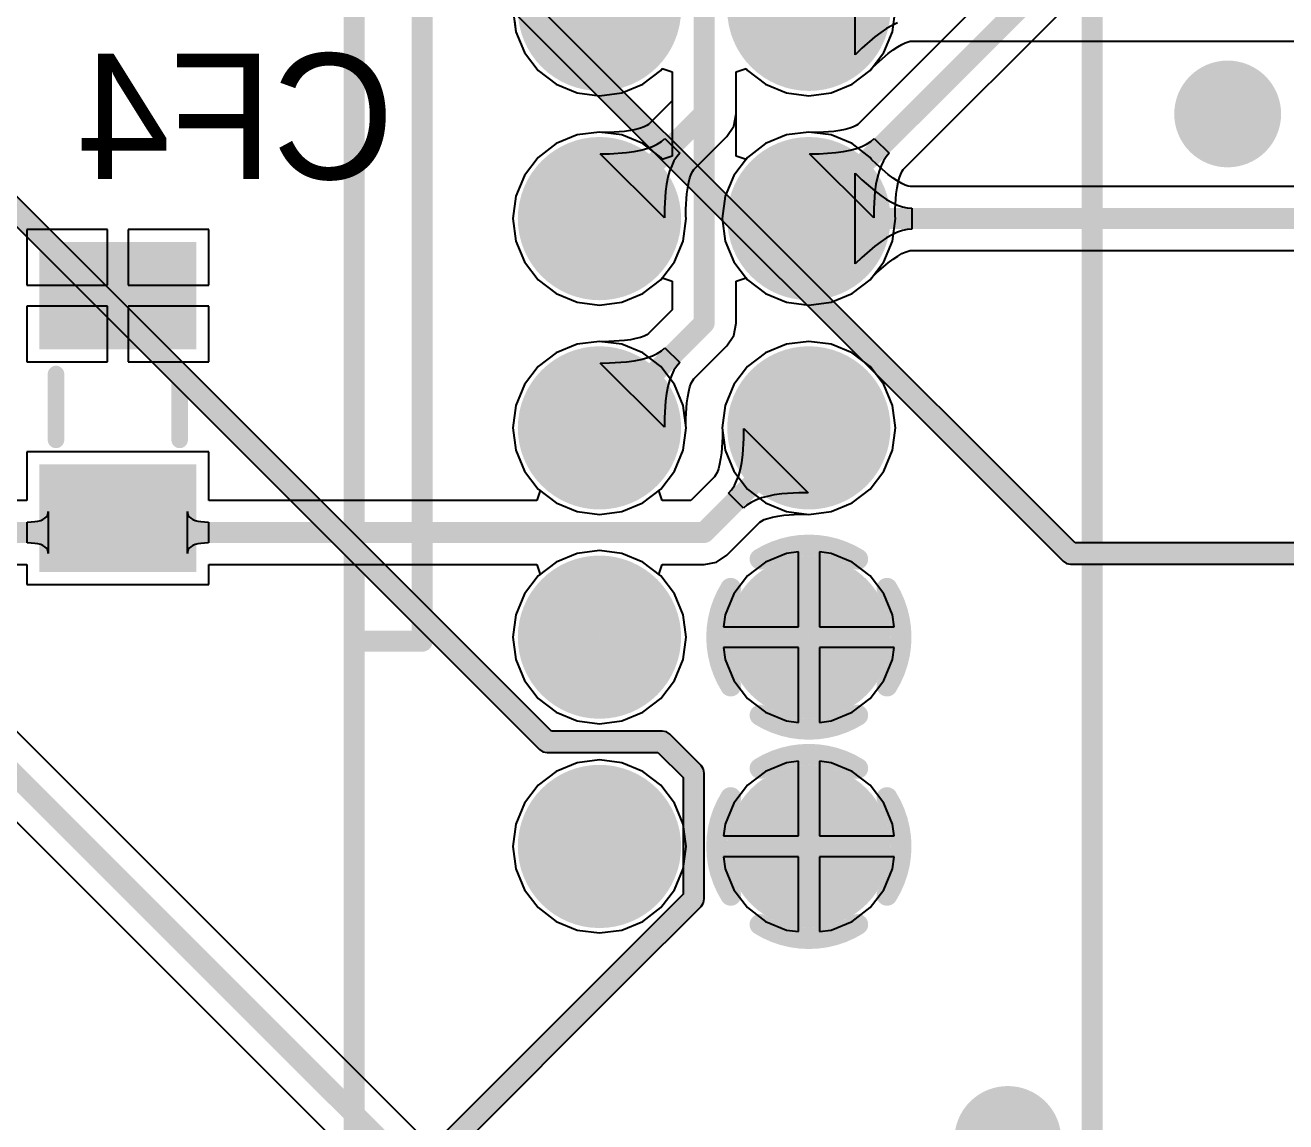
# Model space of a CAD drawing. Header units: millimetres. Extents: x 19 to 120, y 15 to 116.
# Drawn here: x 71.77 to 87.06, y 61.55 to 74.86 of the extents above; entities that cross this region are included whole.
import ezdxf

# ---------------------------------------------------------------- set-up
doc = ezdxf.new("R2010")
doc.units = ezdxf.units.MM
for name, color, linetype in [('BottomLayer', 5, 'Continuous'), ('BottomOverlay', 54, 'Continuous'), ('BottomPaste', 16, 'Continuous'), ('BottomSolder', 6, 'Continuous'), ('InternalPlane1', 76, 'Continuous'), ('InternalPlane2', 16, 'Continuous'), ('MultiLayer', 9, 'Continuous'), ('PadHoleLayer', 156, 'Continuous'), ('TopLayer', 1, 'Continuous'), ('TopOverlay', 2, 'Continuous'), ('TopSolder', 216, 'Continuous'), ('ViaHoleLayer', 16, 'Continuous')]:
    doc.layers.add(name, color=color, linetype=linetype)

# ---------------------------------------------------------------- blocks, each defined once
blk = doc.blocks.new('IDC3_6_2_27')
at = {"layer": 'BottomLayer', "const_width": 0.787}
for points in [[(2.146, 2.54, 1), (2.934, 2.54, 1)], [(4.686, 2.54, 1), (5.474, 2.54, 1)], [(7.226, 2.54, 1), (8.014, 2.54, 1)], [(9.766, 2.54, 1), (10.554, 2.54, 1)], [(12.306, 2.54, 1), (13.094, 2.54, 1)], [(2.146, 0, 1), (2.934, 0, 1)], [(4.686, 0, 1), (5.474, 0, 1)], [(7.226, 0, 1), (8.014, 0, 1)], [(9.766, 0, 1), (10.554, 0, 1)], [(12.306, 0, 1), (13.094, 0, 1)]]:
    blk.add_lwpolyline(points, format="xyb", close=True, dxfattribs=at)
at = {"layer": 'BottomSolder', "const_width": 0.889}
for points in [[(2.095, 2.54, 1), (2.985, 2.54, 1)], [(4.636, 2.54, 1), (5.524, 2.54, 1)], [(7.175, 2.54, 1), (8.064, 2.54, 1)], [(9.716, 2.54, 1), (10.604, 2.54, 1)], [(12.255, 2.54, 1), (13.145, 2.54, 1)], [(2.095, 0, 1), (2.985, 0, 1)], [(4.636, 0, 1), (5.524, 0, 1)], [(7.175, 0, 1), (8.064, 0, 1)], [(9.716, 0, 1), (10.604, 0, 1)], [(12.255, 0, 1), (13.145, 0, 1)]]:
    blk.add_lwpolyline(points, format="xyb", close=True, dxfattribs=at)
at = {"layer": 'InternalPlane1', "const_width": 0.254}
for points in [[(9.568, 3.488, -0.286745), (10.752, 3.488)], [(12.108, 3.488, -0.286745), (13.292, 3.488)], [(9.212, 1.948, -0.286745), (9.212, 3.132)], [(11.108, 3.132, -0.286745), (11.108, 1.948)], [(11.752, 1.948, -0.286745), (11.752, 3.132)], [(13.648, 3.132, -0.286745), (13.648, 1.948)], [(10.752, 1.592, -0.286745), (9.568, 1.592)], [(13.292, 1.592, -0.286745), (12.108, 1.592)]]:
    blk.add_lwpolyline(points, format="xyb", dxfattribs=at)
at = {"layer": 'InternalPlane1'}
for points, const_width in [([(2.045, 2.54, 1), (3.035, 2.54, 1)], 0.991), ([(4.585, 2.54, 1), (5.575, 2.54, 1)], 0.991), ([(7.125, 2.54, 1), (8.115, 2.54, 1)], 0.991), ([(9.504, 3.488, 1), (9.631, 3.488, 1)], 0.127), ([(10.689, 3.488, 1), (10.816, 3.488, 1)], 0.127), ([(12.044, 3.488, 1), (12.171, 3.488, 1)], 0.127), ([(13.229, 3.488, 1), (13.356, 3.488, 1)], 0.127), ([(9.149, 3.132, 1), (9.276, 3.132, 1)], 0.127), ([(11.044, 3.132, 1), (11.171, 3.132, 1)], 0.127), ([(11.689, 3.132, 1), (11.816, 3.132, 1)], 0.127), ([(13.584, 3.132, 1), (13.711, 3.132, 1)], 0.127), ([(9.149, 1.948, 1), (9.276, 1.948, 1)], 0.127), ([(11.044, 1.948, 1), (11.171, 1.948, 1)], 0.127), ([(11.689, 1.948, 1), (11.816, 1.948, 1)], 0.127), ([(13.584, 1.948, 1), (13.711, 1.948, 1)], 0.127), ([(9.504, 1.592, 1), (9.631, 1.592, 1)], 0.127), ([(10.689, 1.592, 1), (10.816, 1.592, 1)], 0.127), ([(12.044, 1.592, 1), (12.171, 1.592, 1)], 0.127), ([(13.229, 1.592, 1), (13.356, 1.592, 1)], 0.127), ([(2.045, 0, 1), (3.035, 0, 1)], 0.991), ([(4.585, 0, 1), (5.575, 0, 1)], 0.991), ([(7.125, 0, 1), (8.115, 0, 1)], 0.991), ([(9.665, 0, 1), (10.655, 0, 1)], 0.991), ([(12.205, 0, 1), (13.195, 0, 1)], 0.991)]:
    blk.add_lwpolyline(points, format="xyb", close=True, dxfattribs=dict(at, const_width=const_width))
at = {"layer": 'InternalPlane2', "const_width": 0.991}
for points in [[(2.045, 2.54, 1), (3.035, 2.54, 1)], [(4.585, 2.54, 1), (5.575, 2.54, 1)], [(7.125, 2.54, 1), (8.115, 2.54, 1)], [(9.665, 2.54, 1), (10.655, 2.54, 1)], [(12.205, 2.54, 1), (13.195, 2.54, 1)], [(2.045, 0, 1), (3.035, 0, 1)], [(4.585, 0, 1), (5.575, 0, 1)], [(7.125, 0, 1), (8.115, 0, 1)]]:
    blk.add_lwpolyline(points, format="xyb", close=True, dxfattribs=at)
at = {"layer": 'MultiLayer', "const_width": 0.787}
for points in [[(2.146, 2.54, 1), (2.934, 2.54, 1)], [(4.686, 2.54, 1), (5.474, 2.54, 1)], [(7.226, 2.54, 1), (8.014, 2.54, 1)], [(9.766, 2.54, 1), (10.554, 2.54, 1)], [(12.306, 2.54, 1), (13.094, 2.54, 1)], [(2.146, 0, 1), (2.934, 0, 1)], [(4.686, 0, 1), (5.474, 0, 1)], [(7.226, 0, 1), (8.014, 0, 1)], [(9.766, 0, 1), (10.554, 0, 1)], [(12.306, 0, 1), (13.094, 0, 1)]]:
    blk.add_lwpolyline(points, format="xyb", close=True, dxfattribs=at)
at = {"layer": 'PadHoleLayer', "const_width": 0.483}
for points in [[(2.299, 2.54, 1), (2.781, 2.54, 1)], [(4.839, 2.54, 1), (5.321, 2.54, 1)], [(7.379, 2.54, 1), (7.861, 2.54, 1)], [(9.919, 2.54, 1), (10.401, 2.54, 1)], [(12.459, 2.54, 1), (12.941, 2.54, 1)], [(2.299, 0, 1), (2.781, 0, 1)], [(4.839, 0, 1), (5.321, 0, 1)], [(7.379, 0, 1), (7.861, 0, 1)], [(9.919, 0, 1), (10.401, 0, 1)], [(12.459, 0, 1), (12.941, 0, 1)]]:
    blk.add_lwpolyline(points, format="xyb", close=True, dxfattribs=at)
at = {"layer": 'TopLayer', "const_width": 0.787}
for points in [[(2.146, 2.54, 1), (2.934, 2.54, 1)], [(4.686, 2.54, 1), (5.474, 2.54, 1)], [(7.226, 2.54, 1), (8.014, 2.54, 1)], [(9.766, 2.54, 1), (10.554, 2.54, 1)], [(12.306, 2.54, 1), (13.094, 2.54, 1)], [(2.146, 0, 1), (2.934, 0, 1)], [(4.686, 0, 1), (5.474, 0, 1)], [(7.226, 0, 1), (8.014, 0, 1)], [(9.766, 0, 1), (10.554, 0, 1)], [(12.306, 0, 1), (13.094, 0, 1)]]:
    blk.add_lwpolyline(points, format="xyb", close=True, dxfattribs=at)
at = {"layer": 'TopOverlay', "const_width": 0.254}
for points in [[(-5.08, 5.975), (17.78, 5.975)], [(10.21, -2.15), (2.59, -2.15)], [(10.21, -2.938), (10.21, -2.15)], [(-5.08, -2.975), (17.78, -2.975)]]:
    blk.add_lwpolyline(points, dxfattribs=at)
at = {"layer": 'TopOverlay', "const_width": 0.127}
for points in [[(10.146, -2.15, 1), (10.273, -2.15, 1)], [(10.146, -2.15, 1), (10.273, -2.15, 1)], [(10.146, -2.938, 1), (10.273, -2.938, 1)]]:
    blk.add_lwpolyline(points, format="xyb", close=True, dxfattribs=at)
at = {"layer": 'TopSolder', "const_width": 0.889}
for points in [[(2.095, 2.54, 1), (2.985, 2.54, 1)], [(4.636, 2.54, 1), (5.524, 2.54, 1)], [(7.175, 2.54, 1), (8.064, 2.54, 1)], [(9.716, 2.54, 1), (10.604, 2.54, 1)], [(12.255, 2.54, 1), (13.145, 2.54, 1)], [(2.095, 0, 1), (2.985, 0, 1)], [(4.636, 0, 1), (5.524, 0, 1)], [(7.175, 0, 1), (8.064, 0, 1)], [(9.716, 0, 1), (10.604, 0, 1)], [(12.255, 0, 1), (13.145, 0, 1)]]:
    blk.add_lwpolyline(points, format="xyb", close=True, dxfattribs=at)
blk = doc.blocks.new('M_1206_B_32')
at = {"layer": 'BottomLayer'}
for points in [[(-1.9, 0.85), (-1.9, -0.85), (-0.8, 0.85), (-0.8, -0.85)], [(0.8, 0.85), (0.8, -0.85), (1.9, 0.85), (1.9, -0.85)]]:
    blk.add_solid(points, dxfattribs=at)
at = {"layer": 'BottomOverlay', "const_width": 0.2}
for points in [[(0.4, 0.75), (-0.4, 0.75)], [(0.4, -0.75), (-0.4, -0.75)]]:
    blk.add_lwpolyline(points, dxfattribs=at)
at = {"layer": 'BottomOverlay', "const_width": 0.1}
for points in [[(-0.45, 0.75, 1), (-0.35, 0.75, 1)], [(0.35, 0.75, 1), (0.45, 0.75, 1)], [(-0.45, -0.75, 1), (-0.35, -0.75, 1)], [(0.35, -0.75, 1), (0.45, -0.75, 1)]]:
    blk.add_lwpolyline(points, format="xyb", close=True, dxfattribs=at)
at = {"layer": 'BottomPaste'}
for points in [[(-1.9, 0.85), (-1.9, -0.85), (-0.8, 0.85), (-0.8, -0.85)], [(0.8, 0.85), (0.8, -0.85), (1.9, 0.85), (1.9, -0.85)]]:
    blk.add_solid(points, dxfattribs=at)
at = {"layer": 'BottomSolder'}
for points in [[(-2.002, 0.952), (-2.002, -0.952), (-0.698, 0.952), (-0.698, -0.952)], [(0.698, 0.952), (0.698, -0.952), (2.002, 0.952), (2.002, -0.952)]]:
    blk.add_solid(points, dxfattribs=at)

msp = doc.modelspace()

# ---------------------------------------------------------------- linework, layer by layer
at = {"layer": 'BottomLayer'}
for p, q in [((81.842, 74.506), (81.842, 75.608)), ((77.69, 75.057), (77.725, 74.785)), ((77.725, 74.785), (77.83, 74.532)), ((82.152, 74.777), (82.079, 74.722)), ((82.222, 74.824), (82.152, 74.777)), ((82.289, 74.862), (82.222, 74.824)), ((82.354, 74.892), (82.289, 74.862)), ((82.079, 74.722), (81.924, 74.586)), ((82.358, 74.603), (82.408, 74.632)), ((82.408, 74.632), (82.45, 74.651)), ((82.45, 74.651), (82.485, 74.663)), ((82.485, 74.663), (82.51, 74.669)), ((82.51, 74.669), (95.141, 74.669)), ((77.83, 74.532), (77.997, 74.314)), ((81.924, 74.586), (81.842, 74.506)), ((82.101, 74.397), (82.242, 74.521)), ((82.242, 74.521), (82.302, 74.566)), ((82.302, 74.566), (82.358, 74.603)), ((77.997, 74.314), (78.215, 74.147)), ((79.265, 74.147), (79.483, 74.314)), ((79.483, 74.314), (79.501, 74.338)), ((79.501, 74.338), (79.622, 74.298)), ((80.398, 74.298), (80.519, 74.338)), ((80.519, 74.338), (80.537, 74.314)), ((80.537, 74.314), (80.755, 74.147)), ((81.805, 74.147), (82.023, 74.314)), ((82.023, 74.314), (82.041, 74.338)), ((82.041, 74.338), (82.101, 74.397)), ((79.622, 74.298), (79.622, 73.276)), ((80.398, 73.276), (80.398, 74.298)), ((78.215, 74.147), (78.468, 74.042)), ((78.468, 74.042), (78.74, 74.007)), ((78.74, 74.007), (79.012, 74.042)), ((79.012, 74.042), (79.265, 74.147)), ((80.755, 74.147), (81.008, 74.042)), ((81.008, 74.042), (81.28, 74.007)), ((81.28, 74.007), (81.552, 74.042)), ((81.552, 74.042), (81.805, 74.147)), ((78.74, 73.567), (78.468, 73.532)), ((79.012, 73.532), (78.74, 73.567)), ((81.28, 73.567), (81.008, 73.532)), ((81.552, 73.532), (81.28, 73.567)), ((78.215, 73.427), (77.997, 73.26)), ((78.468, 73.532), (78.215, 73.427)), ((79.265, 73.427), (79.012, 73.532)), ((79.483, 73.26), (79.265, 73.427)), ((80.755, 73.427), (80.537, 73.26)), ((81.008, 73.532), (80.755, 73.427)), ((81.805, 73.427), (81.552, 73.532)), ((82.023, 73.26), (81.805, 73.427)), ((77.997, 73.26), (77.83, 73.042)), ((79.501, 73.236), (79.483, 73.26)), ((79.622, 73.276), (79.501, 73.236)), ((80.519, 73.236), (80.398, 73.276)), ((80.537, 73.26), (80.519, 73.236)), ((82.041, 73.236), (82.023, 73.26)), ((82.101, 73.177), (82.041, 73.236)), ((82.242, 73.053), (82.101, 73.177)), ((77.83, 73.042), (77.725, 72.789)), ((81.842, 71.966), (81.842, 73.068)), ((81.842, 73.068), (81.924, 72.988)), ((81.924, 72.988), (82.079, 72.852)), ((82.302, 73.008), (82.242, 73.053)), ((82.358, 72.971), (82.302, 73.008)), ((82.408, 72.942), (82.358, 72.971)), ((82.45, 72.923), (82.408, 72.942)), ((77.725, 72.789), (77.69, 72.517)), ((82.079, 72.852), (82.152, 72.797)), ((82.152, 72.797), (82.222, 72.75)), ((82.485, 72.911), (82.45, 72.923)), ((82.51, 72.905), (82.485, 72.911)), ((95.842, 72.905), (82.51, 72.905)), ((82.222, 72.75), (82.289, 72.712)), ((82.289, 72.712), (82.354, 72.682)), ((82.354, 72.682), (82.415, 72.661)), ((82.415, 72.661), (82.474, 72.648)), ((82.474, 72.648), (82.53, 72.644)), ((82.53, 72.644), (82.53, 72.39)), ((77.69, 72.517), (77.725, 72.245)), ((72.771, 72.385), (71.794, 72.385)), ((71.794, 72.385), (71.794, 71.708)), ((72.771, 71.708), (72.771, 72.385)), ((74.002, 72.385), (73.025, 72.385)), ((73.025, 72.385), (73.025, 71.708)), ((74.002, 71.708), (74.002, 72.385)), ((82.354, 72.352), (82.289, 72.322)), ((82.415, 72.373), (82.354, 72.352)), ((82.474, 72.386), (82.415, 72.373)), ((82.53, 72.39), (82.474, 72.386)), ((77.725, 72.245), (77.83, 71.992)), ((82.079, 72.182), (81.924, 72.046)), ((82.152, 72.237), (82.079, 72.182)), ((82.222, 72.284), (82.152, 72.237)), ((82.289, 72.322), (82.222, 72.284)), ((81.924, 72.046), (81.842, 71.966)), ((82.242, 71.981), (82.302, 72.026)), ((82.302, 72.026), (82.358, 72.063)), ((82.358, 72.063), (82.408, 72.092)), ((82.408, 72.092), (82.45, 72.111)), ((82.45, 72.111), (82.485, 72.123)), ((82.485, 72.123), (82.51, 72.129)), ((82.51, 72.129), (95.681, 72.129)), ((77.83, 71.992), (77.997, 71.774)), ((82.101, 71.857), (82.242, 71.981)), ((77.997, 71.774), (78.215, 71.607)), ((79.265, 71.607), (79.483, 71.774)), ((79.483, 71.774), (79.501, 71.798)), ((79.501, 71.798), (79.622, 71.758)), ((79.622, 71.758), (79.622, 71.408)), ((80.398, 71.758), (80.519, 71.798)), ((80.398, 71.247), (80.398, 71.758)), ((80.519, 71.798), (80.537, 71.774)), ((80.537, 71.774), (80.755, 71.607)), ((81.805, 71.607), (82.023, 71.774)), ((82.023, 71.774), (82.041, 71.798)), ((82.041, 71.798), (82.101, 71.857)), ((71.794, 71.708), (72.771, 71.708)), ((73.025, 71.708), (74.002, 71.708)), ((78.215, 71.607), (78.468, 71.502)), ((79.012, 71.502), (79.265, 71.607)), ((80.755, 71.607), (81.008, 71.502)), ((81.552, 71.502), (81.805, 71.607)), ((72.771, 71.454), (71.794, 71.454)), ((71.794, 71.454), (71.794, 70.777)), ((72.771, 70.777), (72.771, 71.454)), ((74.002, 71.454), (73.025, 71.454)), ((73.025, 71.454), (73.025, 70.777)), ((74.002, 70.777), (74.002, 71.454)), ((78.468, 71.502), (78.74, 71.467)), ((78.74, 71.467), (79.012, 71.502)), ((79.622, 71.408), (79.335, 71.121)), ((81.008, 71.502), (81.28, 71.467)), ((81.28, 71.467), (81.552, 71.502)), ((79.314, 71.108), (79.281, 71.091)), ((79.335, 71.121), (79.314, 71.108)), ((80.369, 71.098), (80.398, 71.247)), ((78.468, 70.992), (78.215, 70.887)), ((78.74, 71.027), (78.468, 70.992)), ((78.77, 71.023), (78.74, 71.027)), ((78.853, 71.024), (78.77, 71.023)), ((79.042, 71.036), (78.853, 71.024)), ((79.115, 71.047), (79.042, 71.036)), ((79.181, 71.06), (79.115, 71.047)), ((79.237, 71.075), (79.181, 71.06)), ((79.281, 71.091), (79.237, 71.075)), ((79.491, 70.914), (79.534, 70.95)), ((79.534, 70.95), (79.713, 70.771)), ((79.884, 70.572), (80.285, 70.972)), ((80.285, 70.972), (80.369, 71.098)), ((81.008, 70.992), (80.755, 70.887)), ((81.28, 71.027), (81.008, 70.992)), ((81.552, 70.992), (81.28, 71.027)), ((81.805, 70.887), (81.552, 70.992)), ((78.215, 70.887), (77.997, 70.72)), ((79.159, 70.791), (79.241, 70.808)), ((79.241, 70.808), (79.316, 70.828)), ((79.316, 70.828), (79.382, 70.853)), ((79.382, 70.853), (79.441, 70.881)), ((79.441, 70.881), (79.491, 70.914)), ((80.755, 70.887), (80.537, 70.72)), ((82.023, 70.72), (81.805, 70.887)), ((71.794, 70.777), (72.771, 70.777)), ((73.025, 70.777), (74.002, 70.777)), ((77.997, 70.72), (77.83, 70.502)), ((78.748, 70.764), (78.863, 70.765)), ((79.527, 69.985), (78.748, 70.764)), ((78.863, 70.765), (79.068, 70.779)), ((79.068, 70.779), (79.159, 70.791)), ((79.644, 70.678), (79.616, 70.619)), ((79.677, 70.728), (79.644, 70.678)), ((79.713, 70.771), (79.677, 70.728)), ((80.537, 70.72), (80.37, 70.502)), ((82.19, 70.502), (82.023, 70.72)), ((77.83, 70.502), (77.725, 70.249)), ((79.591, 70.553), (79.571, 70.478)), ((79.616, 70.619), (79.591, 70.553)), ((79.838, 70.474), (79.854, 70.518)), ((79.854, 70.518), (79.871, 70.551)), ((79.871, 70.551), (79.884, 70.572)), ((80.37, 70.502), (80.265, 70.249)), ((82.295, 70.249), (82.19, 70.502)), ((79.554, 70.396), (79.542, 70.305)), ((79.571, 70.478), (79.554, 70.396)), ((79.799, 70.279), (79.81, 70.352)), ((79.81, 70.352), (79.823, 70.418)), ((79.823, 70.418), (79.838, 70.474)), ((77.725, 70.249), (77.69, 69.977)), ((79.542, 70.305), (79.528, 70.1)), ((79.787, 70.09), (79.799, 70.279)), ((80.265, 70.249), (80.23, 69.977)), ((82.33, 69.977), (82.295, 70.249)), ((79.528, 70.1), (79.527, 69.985)), ((79.786, 70.007), (79.787, 70.09)), ((77.69, 69.977), (77.725, 69.705)), ((79.755, 69.705), (79.79, 69.977)), ((79.79, 69.977), (79.786, 70.007)), ((80.23, 69.977), (80.234, 69.947)), ((80.234, 69.947), (80.233, 69.864)), ((80.492, 69.854), (80.493, 69.969)), ((80.493, 69.969), (81.272, 69.19)), ((82.295, 69.705), (82.33, 69.977)), ((80.233, 69.864), (80.221, 69.675)), ((80.478, 69.649), (80.492, 69.854)), ((74.002, 69.685), (71.794, 69.685)), ((71.794, 69.685), (71.794, 69.095)), ((74.002, 69.095), (74.002, 69.685)), ((77.725, 69.705), (77.83, 69.452)), ((79.65, 69.452), (79.755, 69.705)), ((80.21, 69.602), (80.197, 69.536)), ((80.221, 69.675), (80.21, 69.602)), ((80.466, 69.558), (80.478, 69.649)), ((82.19, 69.452), (82.295, 69.705)), ((77.83, 69.452), (77.997, 69.234)), ((79.483, 69.234), (79.65, 69.452)), ((80.166, 69.436), (80.149, 69.403)), ((80.182, 69.48), (80.166, 69.436)), ((80.197, 69.536), (80.182, 69.48)), ((80.429, 69.401), (80.449, 69.476)), ((80.449, 69.476), (80.466, 69.558)), ((82.023, 69.234), (82.19, 69.452)), ((80.136, 69.382), (79.849, 69.095)), ((80.149, 69.403), (80.136, 69.382)), ((80.343, 69.226), (80.376, 69.276)), ((80.376, 69.276), (80.404, 69.335)), ((80.404, 69.335), (80.429, 69.401)), ((78.021, 69.216), (77.981, 69.095)), ((77.997, 69.234), (78.021, 69.216)), ((79.459, 69.216), (79.483, 69.234)), ((79.499, 69.095), (79.459, 69.216)), ((80.307, 69.183), (80.343, 69.226)), ((80.486, 69.004), (80.307, 69.183)), ((80.704, 69.126), (80.638, 69.101)), ((80.779, 69.146), (80.704, 69.126)), ((80.861, 69.163), (80.779, 69.146)), ((80.952, 69.175), (80.861, 69.163)), ((81.157, 69.189), (80.952, 69.175)), ((81.272, 69.19), (81.157, 69.189)), ((81.805, 69.067), (82.023, 69.234)), ((71.794, 69.095), (67.652, 69.095)), ((72.052, 68.937), (72.054, 68.961)), ((72.054, 68.961), (72.054, 68.453)), ((73.742, 68.453), (73.742, 68.961)), ((73.742, 68.961), (73.744, 68.937)), ((77.981, 69.095), (74.002, 69.095)), ((79.849, 69.095), (79.499, 69.095)), ((80.529, 69.04), (80.486, 69.004)), ((80.579, 69.073), (80.529, 69.04)), ((80.638, 69.101), (80.579, 69.073)), ((81.28, 68.927), (81.552, 68.962)), ((81.552, 68.962), (81.805, 69.067)), ((71.797, 68.834), (71.846, 68.835)), ((71.797, 68.58), (71.797, 68.834)), ((71.846, 68.835), (71.89, 68.839)), ((71.89, 68.839), (71.928, 68.845)), ((71.928, 68.845), (71.962, 68.854)), ((71.962, 68.854), (71.99, 68.866)), ((71.99, 68.866), (72.013, 68.88)), ((72.013, 68.88), (72.031, 68.896)), ((72.031, 68.896), (72.044, 68.915)), ((72.044, 68.915), (72.052, 68.937)), ((73.744, 68.937), (73.752, 68.915)), ((73.752, 68.915), (73.765, 68.896)), ((73.765, 68.896), (73.783, 68.88)), ((73.783, 68.88), (73.806, 68.866)), ((73.806, 68.866), (73.834, 68.854)), ((73.834, 68.854), (73.868, 68.845)), ((73.868, 68.845), (73.906, 68.839)), ((73.906, 68.839), (73.95, 68.835)), ((73.95, 68.835), (73.999, 68.834)), ((73.999, 68.834), (73.999, 68.58)), ((80.285, 68.432), (80.685, 68.833)), ((80.685, 68.833), (80.706, 68.846)), ((80.706, 68.846), (80.739, 68.863)), ((80.739, 68.863), (80.783, 68.879)), ((80.783, 68.879), (80.839, 68.894)), ((80.839, 68.894), (80.905, 68.907)), ((80.905, 68.907), (80.978, 68.918)), ((80.978, 68.918), (81.167, 68.93)), ((81.167, 68.93), (81.25, 68.931)), ((81.25, 68.931), (81.28, 68.927)), ((71.846, 68.579), (71.797, 68.58)), ((71.89, 68.575), (71.846, 68.579)), ((71.928, 68.569), (71.89, 68.575)), ((71.962, 68.56), (71.928, 68.569)), ((71.99, 68.548), (71.962, 68.56)), ((72.013, 68.534), (71.99, 68.548)), ((72.031, 68.518), (72.013, 68.534)), ((72.044, 68.499), (72.031, 68.518)), ((73.765, 68.518), (73.752, 68.499)), ((73.783, 68.534), (73.765, 68.518)), ((73.806, 68.548), (73.783, 68.534)), ((73.834, 68.56), (73.806, 68.548)), ((73.868, 68.569), (73.834, 68.56)), ((73.906, 68.575), (73.868, 68.569)), ((73.95, 68.579), (73.906, 68.575)), ((73.999, 68.58), (73.95, 68.579)), ((72.052, 68.477), (72.044, 68.499)), ((72.054, 68.453), (72.052, 68.477)), ((73.744, 68.477), (73.742, 68.453)), ((73.752, 68.499), (73.744, 68.477)), ((80.01, 68.319), (80.159, 68.348)), ((80.159, 68.348), (80.285, 68.432)), ((81.008, 68.452), (80.755, 68.347)), ((81.153, 68.471), (81.008, 68.452)), ((81.153, 67.564), (81.153, 68.471)), ((81.552, 68.452), (81.407, 68.471)), ((81.407, 68.471), (81.407, 67.564)), ((81.805, 68.347), (81.552, 68.452)), ((67.652, 68.319), (71.794, 68.319)), ((71.794, 68.319), (71.794, 68.077)), ((74.002, 68.077), (74.002, 68.319)), ((74.002, 68.319), (77.981, 68.319)), ((77.981, 68.319), (78.021, 68.198)), ((78.021, 68.198), (77.997, 68.18)), ((79.459, 68.198), (79.499, 68.319)), ((79.483, 68.18), (79.459, 68.198)), ((79.499, 68.319), (80.01, 68.319)), ((80.755, 68.347), (80.537, 68.18)), ((82.023, 68.18), (81.805, 68.347)), ((71.794, 68.077), (74.002, 68.077)), ((77.997, 68.18), (77.83, 67.962)), ((79.65, 67.962), (79.483, 68.18)), ((80.537, 68.18), (80.37, 67.962)), ((82.19, 67.962), (82.023, 68.18)), ((77.83, 67.962), (77.725, 67.709)), ((79.755, 67.709), (79.65, 67.962)), ((80.37, 67.962), (80.265, 67.709)), ((82.295, 67.709), (82.19, 67.962)), ((77.725, 67.709), (77.69, 67.437)), ((79.79, 67.437), (79.755, 67.709)), ((80.265, 67.709), (80.246, 67.564)), ((82.314, 67.564), (82.295, 67.709)), ((77.69, 67.437), (77.725, 67.165)), ((79.755, 67.165), (79.79, 67.437)), ((80.246, 67.564), (81.153, 67.564)), ((81.407, 67.564), (82.314, 67.564)), ((81.153, 67.31), (80.246, 67.31)), ((80.246, 67.31), (80.265, 67.165)), ((81.153, 66.403), (81.153, 67.31)), ((82.314, 67.31), (81.407, 67.31)), ((81.407, 67.31), (81.407, 66.403)), ((82.295, 67.165), (82.314, 67.31)), ((77.725, 67.165), (77.83, 66.912)), ((79.65, 66.912), (79.755, 67.165)), ((80.265, 67.165), (80.37, 66.912)), ((82.19, 66.912), (82.295, 67.165)), ((77.83, 66.912), (77.997, 66.694)), ((79.483, 66.694), (79.65, 66.912)), ((80.37, 66.912), (80.537, 66.694)), ((82.023, 66.694), (82.19, 66.912)), ((77.997, 66.694), (78.215, 66.527)), ((79.265, 66.527), (79.483, 66.694)), ((80.537, 66.694), (80.755, 66.527)), ((81.805, 66.527), (82.023, 66.694)), ((78.215, 66.527), (78.468, 66.422)), ((79.012, 66.422), (79.265, 66.527)), ((80.755, 66.527), (81.008, 66.422)), ((81.552, 66.422), (81.805, 66.527)), ((78.468, 66.422), (78.74, 66.387)), ((78.74, 66.387), (79.012, 66.422)), ((81.008, 66.422), (81.153, 66.403)), ((81.407, 66.403), (81.552, 66.422)), ((78.468, 65.912), (78.215, 65.807)), ((78.74, 65.947), (78.468, 65.912)), ((79.012, 65.912), (78.74, 65.947)), ((79.265, 65.807), (79.012, 65.912)), ((81.008, 65.912), (80.755, 65.807)), ((81.153, 65.931), (81.008, 65.912)), ((81.153, 65.024), (81.153, 65.931)), ((81.552, 65.912), (81.407, 65.931)), ((81.407, 65.931), (81.407, 65.024)), ((81.805, 65.807), (81.552, 65.912)), ((78.215, 65.807), (77.997, 65.64)), ((79.483, 65.64), (79.265, 65.807)), ((80.755, 65.807), (80.537, 65.64)), ((82.023, 65.64), (81.805, 65.807)), ((77.997, 65.64), (77.83, 65.422)), ((79.65, 65.422), (79.483, 65.64)), ((80.537, 65.64), (80.37, 65.422)), ((82.19, 65.422), (82.023, 65.64)), ((77.83, 65.422), (77.725, 65.169)), ((79.755, 65.169), (79.65, 65.422)), ((80.37, 65.422), (80.265, 65.169)), ((82.295, 65.169), (82.19, 65.422)), ((77.725, 65.169), (77.69, 64.897)), ((79.79, 64.897), (79.755, 65.169)), ((80.265, 65.169), (80.246, 65.024)), ((82.314, 65.024), (82.295, 65.169)), ((80.246, 65.024), (81.153, 65.024)), ((81.407, 65.024), (82.314, 65.024)), ((77.69, 64.897), (77.725, 64.625)), ((79.755, 64.625), (79.79, 64.897)), ((81.153, 64.77), (80.246, 64.77)), ((80.246, 64.77), (80.265, 64.625)), ((81.153, 63.863), (81.153, 64.77)), ((82.314, 64.77), (81.407, 64.77)), ((81.407, 64.77), (81.407, 63.863)), ((82.295, 64.625), (82.314, 64.77)), ((77.725, 64.625), (77.83, 64.372)), ((79.65, 64.372), (79.755, 64.625)), ((80.265, 64.625), (80.37, 64.372)), ((82.19, 64.372), (82.295, 64.625)), ((77.83, 64.372), (77.997, 64.154)), ((79.483, 64.154), (79.65, 64.372)), ((80.37, 64.372), (80.537, 64.154)), ((82.023, 64.154), (82.19, 64.372)), ((77.997, 64.154), (78.215, 63.987)), ((79.265, 63.987), (79.483, 64.154)), ((80.537, 64.154), (80.755, 63.987)), ((81.805, 63.987), (82.023, 64.154)), ((78.215, 63.987), (78.468, 63.882)), ((79.012, 63.882), (79.265, 63.987)), ((80.755, 63.987), (81.008, 63.882)), ((81.552, 63.882), (81.805, 63.987)), ((78.468, 63.882), (78.74, 63.847)), ((78.74, 63.847), (79.012, 63.882)), ((81.008, 63.882), (81.153, 63.863)), ((81.407, 63.863), (81.552, 63.882))]:
    msp.add_line(p, q, dxfattribs=at)
at = {"layer": 'BottomLayer', "const_width": 0.254}
for points in [[(80.01, 71.247), (80.01, 78.994)], [(81.28, 72.517), (95.842, 72.517)], [(78.74, 69.977), (80.01, 71.247)], [(80.01, 68.707), (81.28, 69.977)], [(72.724, 68.707), (72.898, 68.881)], [(72.898, 68.881), (73.072, 68.707)], [(66.684, 68.707), (72.724, 68.707)], [(73.072, 68.707), (80.01, 68.707)]]:
    msp.add_lwpolyline(points, dxfattribs=at)
at = {"layer": 'BottomLayer'}
for points, const_width in [([(86.246, 73.787, 1), (86.474, 73.787, 1)], 0.229), ([(81.216, 72.517, 1), (81.343, 72.517, 1)], 0.127), ([(72.784, 71.581, 1), (73.012, 71.581, 1)], 0.229), ([(79.947, 71.247, 1), (80.073, 71.247, 1)], 0.127), ([(79.947, 71.247, 1), (80.073, 71.247, 1)], 0.127), ([(78.677, 69.977, 1), (78.803, 69.977, 1)], 0.127), ([(81.216, 69.977, 1), (81.343, 69.977, 1)], 0.127), ([(72.835, 68.881, 1), (72.962, 68.881, 1)], 0.127), ([(72.835, 68.881, 1), (72.962, 68.881, 1)], 0.127), ([(72.66, 68.707, 1), (72.787, 68.707, 1)], 0.127), ([(72.66, 68.707, 1), (72.787, 68.707, 1)], 0.127), ([(73.009, 68.707, 1), (73.136, 68.707, 1)], 0.127), ([(73.009, 68.707, 1), (73.136, 68.707, 1)], 0.127), ([(79.947, 68.707, 1), (80.073, 68.707, 1)], 0.127), ([(79.947, 68.707, 1), (80.073, 68.707, 1)], 0.127), ([(83.579, 61.341, 1), (83.807, 61.341, 1)], 0.229)]:
    msp.add_lwpolyline(points, format="xyb", close=True, dxfattribs=dict(at, const_width=const_width))
at = {"layer": 'BottomSolder', "const_width": 0.33}
msp.add_lwpolyline([(72.733, 71.581, 1), (73.063, 71.581, 1)], format="xyb", close=True, dxfattribs=at)
at = {"layer": 'InternalPlane2'}
for p, q in [((84.509, 68.582), (68.672, 84.42)), ((68.526, 84.199), (84.363, 68.361)), ((78.159, 66.296), (62.576, 81.88)), ((62.43, 81.659), (78.013, 66.075)), ((88.973, 68.582), (84.509, 68.582)), ((84.363, 68.361), (84.405, 68.333)), ((84.405, 68.333), (84.455, 68.324)), ((84.455, 68.324), (89.027, 68.324)), ((79.502, 66.296), (78.159, 66.296)), ((79.552, 66.287), (79.502, 66.296)), ((79.594, 66.259), (79.552, 66.287)), ((79.975, 65.878), (79.594, 66.259)), ((78.013, 66.075), (78.055, 66.047)), ((78.055, 66.047), (78.105, 66.038)), ((78.105, 66.038), (79.448, 66.038)), ((79.448, 66.038), (79.754, 65.732)), ((80.003, 65.836), (79.975, 65.878)), ((80.012, 65.786), (80.003, 65.836)), ((80.012, 64.262), (80.012, 65.786)), ((79.754, 65.732), (79.754, 64.316)), ((79.754, 64.316), (78.902, 63.465)), ((80.003, 64.212), (80.012, 64.262)), ((79.086, 63.281), (79.975, 64.17)), ((79.975, 64.17), (80.003, 64.212)), ((78.902, 63.465), (74.838, 59.401)), ((78.902, 63.465), (78.902, 63.465)), ((75.059, 59.255), (79.086, 63.281)), ((79.086, 63.281), (79.086, 63.281))]:
    msp.add_line(p, q, dxfattribs=at)
at = {"layer": 'InternalPlane2', "const_width": 0.254}
for points in [[(68.58, 84.328), (84.455, 68.453)], [(62.484, 81.788), (78.105, 66.167)], [(84.455, 68.453), (87.249, 68.453)], [(78.105, 66.167), (79.502, 66.167)], [(79.502, 66.167), (79.883, 65.786)], [(79.883, 64.262), (79.883, 65.786)], [(78.994, 63.373), (79.883, 64.262)], [(74.93, 59.309), (78.994, 63.373)]]:
    msp.add_lwpolyline(points, dxfattribs=at)
at = {"layer": 'InternalPlane2'}
for points, const_width in [([(86.036, 73.787, 1), (86.684, 73.787, 1)], 0.648), ([(72.574, 71.581, 1), (73.222, 71.581, 1)], 0.648), ([(84.391, 68.453, 1), (84.519, 68.453, 1)], 0.127), ([(84.391, 68.453, 1), (84.519, 68.453, 1)], 0.127), ([(78.041, 66.167, 1), (78.168, 66.167, 1)], 0.127), ([(78.041, 66.167, 1), (78.168, 66.167, 1)], 0.127), ([(79.438, 66.167, 1), (79.565, 66.167, 1)], 0.127), ([(79.438, 66.167, 1), (79.565, 66.167, 1)], 0.127), ([(79.819, 65.786, 1), (79.947, 65.786, 1)], 0.127), ([(79.819, 65.786, 1), (79.947, 65.786, 1)], 0.127), ([(79.819, 64.262, 1), (79.947, 64.262, 1)], 0.127), ([(79.819, 64.262, 1), (79.947, 64.262, 1)], 0.127), ([(78.93, 63.373, 1), (79.057, 63.373, 1)], 0.127), ([(78.93, 63.373, 1), (79.057, 63.373, 1)], 0.127), ([(83.369, 61.341, 1), (84.017, 61.341, 1)], 0.648)]:
    msp.add_lwpolyline(points, format="xyb", close=True, dxfattribs=dict(at, const_width=const_width))
at = {"layer": 'MultiLayer', "const_width": 0.229}
for points in [[(86.246, 73.787, 1), (86.474, 73.787, 1)], [(72.784, 71.581, 1), (73.012, 71.581, 1)], [(83.579, 61.341, 1), (83.807, 61.341, 1)]]:
    msp.add_lwpolyline(points, format="xyb", close=True, dxfattribs=at)
at = {"layer": 'TopLayer'}
for p, q in [((84.688, 76.475), (81.875, 73.661)), ((82.424, 73.112), (85.124, 75.812)), ((82.295, 74.785), (82.33, 75.057)), ((77.708, 74.92), (77.725, 74.785)), ((77.725, 74.785), (77.83, 74.532)), ((82.19, 74.532), (82.295, 74.785)), ((77.83, 74.532), (77.997, 74.314)), ((82.023, 74.314), (82.19, 74.532)), ((77.997, 74.314), (78.215, 74.147)), ((79.265, 74.147), (79.483, 74.314)), ((79.483, 74.314), (79.501, 74.338)), ((79.501, 74.338), (79.622, 74.298)), ((80.398, 74.298), (80.519, 74.338)), ((80.519, 74.338), (80.537, 74.314)), ((80.537, 74.314), (80.755, 74.147)), ((81.805, 74.147), (82.023, 74.314)), ((79.622, 74.298), (79.622, 73.948)), ((80.398, 73.787), (80.398, 74.298)), ((78.215, 74.147), (78.468, 74.042)), ((78.468, 74.042), (78.74, 74.007)), ((78.74, 74.007), (79.012, 74.042)), ((79.012, 74.042), (79.265, 74.147)), ((80.755, 74.147), (81.008, 74.042)), ((81.008, 74.042), (81.28, 74.007)), ((81.28, 74.007), (81.552, 74.042)), ((81.552, 74.042), (81.805, 74.147)), ((79.622, 73.948), (79.335, 73.661)), ((80.369, 73.638), (80.398, 73.787)), ((78.74, 73.567), (78.468, 73.532)), ((78.77, 73.563), (78.74, 73.567)), ((78.853, 73.564), (78.77, 73.563)), ((79.042, 73.576), (78.853, 73.564)), ((79.115, 73.587), (79.042, 73.576)), ((79.181, 73.6), (79.115, 73.587)), ((79.237, 73.615), (79.181, 73.6)), ((79.281, 73.631), (79.237, 73.615)), ((79.314, 73.648), (79.281, 73.631)), ((79.335, 73.661), (79.314, 73.648)), ((80.285, 73.512), (80.369, 73.638)), ((81.28, 73.567), (81.008, 73.532)), ((81.31, 73.563), (81.28, 73.567)), ((81.393, 73.564), (81.31, 73.563)), ((81.582, 73.576), (81.393, 73.564)), ((81.655, 73.587), (81.582, 73.576)), ((81.721, 73.6), (81.655, 73.587)), ((81.777, 73.615), (81.721, 73.6)), ((81.821, 73.631), (81.777, 73.615)), ((81.854, 73.648), (81.821, 73.631)), ((81.875, 73.661), (81.854, 73.648)), ((78.215, 73.427), (77.997, 73.26)), ((78.468, 73.532), (78.215, 73.427)), ((79.382, 73.393), (79.441, 73.421)), ((79.441, 73.421), (79.491, 73.454)), ((79.491, 73.454), (79.534, 73.49)), ((79.534, 73.49), (79.713, 73.311)), ((79.884, 73.112), (80.285, 73.512)), ((80.755, 73.427), (80.537, 73.26)), ((81.008, 73.532), (80.755, 73.427)), ((81.922, 73.393), (81.981, 73.421)), ((81.981, 73.421), (82.031, 73.454)), ((82.031, 73.454), (82.074, 73.49)), ((82.074, 73.49), (82.253, 73.311)), ((77.997, 73.26), (77.83, 73.042)), ((78.748, 73.304), (78.863, 73.305)), ((79.527, 72.525), (78.748, 73.304)), ((78.863, 73.305), (79.068, 73.319)), ((79.068, 73.319), (79.159, 73.331)), ((79.159, 73.331), (79.241, 73.348)), ((79.241, 73.348), (79.316, 73.368)), ((79.316, 73.368), (79.382, 73.393)), ((79.677, 73.268), (79.644, 73.218)), ((79.713, 73.311), (79.677, 73.268)), ((80.537, 73.26), (80.37, 73.042)), ((81.288, 73.304), (81.403, 73.305)), ((82.067, 72.525), (81.288, 73.304)), ((81.403, 73.305), (81.608, 73.319)), ((81.608, 73.319), (81.699, 73.331)), ((81.699, 73.331), (81.781, 73.348)), ((81.781, 73.348), (81.856, 73.368)), ((81.856, 73.368), (81.922, 73.393)), ((82.217, 73.268), (82.184, 73.218)), ((82.253, 73.311), (82.217, 73.268)), ((79.591, 73.093), (79.571, 73.018)), ((79.616, 73.159), (79.591, 73.093)), ((79.644, 73.218), (79.616, 73.159)), ((79.854, 73.058), (79.871, 73.091)), ((79.871, 73.091), (79.884, 73.112)), ((82.131, 73.093), (82.111, 73.018)), ((82.156, 73.159), (82.131, 73.093)), ((82.184, 73.218), (82.156, 73.159)), ((82.394, 73.058), (82.411, 73.091)), ((82.411, 73.091), (82.424, 73.112)), ((77.83, 73.042), (77.725, 72.789)), ((79.554, 72.936), (79.542, 72.845)), ((79.571, 73.018), (79.554, 72.936)), ((79.81, 72.892), (79.823, 72.958)), ((79.823, 72.958), (79.838, 73.013)), ((79.838, 73.013), (79.854, 73.058)), ((80.37, 73.042), (80.265, 72.789)), ((82.094, 72.936), (82.082, 72.845)), ((82.111, 73.018), (82.094, 72.936)), ((82.35, 72.892), (82.363, 72.958)), ((82.363, 72.958), (82.378, 73.014)), ((82.378, 73.014), (82.394, 73.058)), ((77.725, 72.789), (77.69, 72.517)), ((79.542, 72.845), (79.528, 72.64)), ((79.787, 72.63), (79.799, 72.819)), ((79.799, 72.819), (79.81, 72.892)), ((80.265, 72.789), (80.23, 72.517)), ((82.082, 72.845), (82.068, 72.64)), ((82.327, 72.63), (82.339, 72.819)), ((82.339, 72.819), (82.35, 72.892)), ((79.528, 72.64), (79.527, 72.525)), ((79.786, 72.547), (79.787, 72.63)), ((82.068, 72.64), (82.067, 72.525)), ((82.326, 72.547), (82.327, 72.63)), ((77.69, 72.517), (77.725, 72.245)), ((79.755, 72.245), (79.79, 72.517)), ((79.79, 72.517), (79.786, 72.547)), ((80.23, 72.517), (80.265, 72.245)), ((82.295, 72.245), (82.33, 72.517)), ((82.33, 72.517), (82.326, 72.547)), ((77.725, 72.245), (77.83, 71.992)), ((79.65, 71.992), (79.755, 72.245)), ((80.265, 72.245), (80.37, 71.992)), ((82.19, 71.992), (82.295, 72.245)), ((77.83, 71.992), (77.997, 71.774)), ((79.483, 71.774), (79.65, 71.992)), ((80.37, 71.992), (80.537, 71.774)), ((82.023, 71.774), (82.19, 71.992)), ((77.997, 71.774), (78.215, 71.607)), ((79.265, 71.607), (79.483, 71.774)), ((80.537, 71.774), (80.755, 71.607)), ((81.805, 71.607), (82.023, 71.774)), ((78.215, 71.607), (78.468, 71.502)), ((79.012, 71.502), (79.265, 71.607)), ((80.755, 71.607), (81.008, 71.502)), ((81.552, 71.502), (81.805, 71.607)), ((78.468, 71.502), (78.74, 71.467)), ((78.74, 71.467), (79.012, 71.502)), ((81.008, 71.502), (81.28, 71.467)), ((81.28, 71.467), (81.552, 71.502)), ((78.468, 70.992), (78.215, 70.887)), ((78.74, 71.027), (78.468, 70.992)), ((79.012, 70.992), (78.74, 71.027)), ((79.265, 70.887), (79.012, 70.992)), ((81.008, 70.992), (80.755, 70.887)), ((81.28, 71.027), (81.008, 70.992)), ((81.552, 70.992), (81.28, 71.027)), ((81.805, 70.887), (81.552, 70.992)), ((78.215, 70.887), (77.997, 70.72)), ((79.483, 70.72), (79.265, 70.887)), ((80.755, 70.887), (80.537, 70.72)), ((82.023, 70.72), (81.805, 70.887)), ((77.997, 70.72), (77.83, 70.502)), ((79.65, 70.502), (79.483, 70.72)), ((80.537, 70.72), (80.37, 70.502)), ((82.19, 70.502), (82.023, 70.72)), ((77.83, 70.502), (77.725, 70.249)), ((79.755, 70.249), (79.65, 70.502)), ((80.37, 70.502), (80.265, 70.249)), ((82.295, 70.249), (82.19, 70.502)), ((77.725, 70.249), (77.69, 69.977)), ((79.79, 69.977), (79.755, 70.249)), ((80.265, 70.249), (80.23, 69.977)), ((82.33, 69.977), (82.295, 70.249)), ((77.69, 69.977), (77.725, 69.705)), ((79.755, 69.705), (79.79, 69.977)), ((80.23, 69.977), (80.265, 69.705)), ((82.295, 69.705), (82.33, 69.977)), ((77.725, 69.705), (77.83, 69.452)), ((79.65, 69.452), (79.755, 69.705)), ((80.265, 69.705), (80.37, 69.452)), ((82.19, 69.452), (82.295, 69.705)), ((77.83, 69.452), (77.997, 69.234)), ((79.483, 69.234), (79.65, 69.452)), ((80.37, 69.452), (80.537, 69.234)), ((82.023, 69.234), (82.19, 69.452)), ((77.997, 69.234), (78.215, 69.067)), ((79.265, 69.067), (79.483, 69.234)), ((80.537, 69.234), (80.755, 69.067)), ((81.805, 69.067), (82.023, 69.234)), ((78.215, 69.067), (78.468, 68.962)), ((78.468, 68.962), (78.74, 68.927)), ((78.74, 68.927), (79.012, 68.962)), ((79.012, 68.962), (79.265, 69.067)), ((80.755, 69.067), (81.008, 68.962)), ((81.008, 68.962), (81.28, 68.927)), ((81.28, 68.927), (81.552, 68.962)), ((81.552, 68.962), (81.805, 69.067)), ((78.468, 68.452), (78.215, 68.347)), ((78.74, 68.487), (78.468, 68.452)), ((79.012, 68.452), (78.74, 68.487)), ((79.265, 68.347), (79.012, 68.452)), ((81.008, 68.452), (80.755, 68.347)), ((81.153, 68.471), (81.008, 68.452)), ((81.153, 67.564), (81.153, 68.471)), ((81.552, 68.452), (81.407, 68.471)), ((81.407, 68.471), (81.407, 67.564)), ((81.805, 68.347), (81.552, 68.452)), ((78.215, 68.347), (77.997, 68.18)), ((79.483, 68.18), (79.265, 68.347)), ((80.755, 68.347), (80.537, 68.18)), ((82.023, 68.18), (81.805, 68.347)), ((77.997, 68.18), (77.83, 67.962)), ((79.65, 67.962), (79.483, 68.18)), ((80.537, 68.18), (80.37, 67.962)), ((82.19, 67.962), (82.023, 68.18)), ((77.83, 67.962), (77.725, 67.709)), ((79.755, 67.709), (79.65, 67.962)), ((80.37, 67.962), (80.265, 67.709)), ((82.295, 67.709), (82.19, 67.962)), ((77.725, 67.709), (77.69, 67.437)), ((79.79, 67.437), (79.755, 67.709)), ((80.265, 67.709), (80.246, 67.564)), ((82.314, 67.564), (82.295, 67.709)), ((77.69, 67.437), (77.725, 67.165)), ((79.755, 67.165), (79.79, 67.437)), ((80.246, 67.564), (81.153, 67.564)), ((81.407, 67.564), (82.314, 67.564)), ((81.153, 67.31), (80.246, 67.31)), ((80.246, 67.31), (80.265, 67.165)), ((81.153, 66.403), (81.153, 67.31)), ((82.314, 67.31), (81.407, 67.31)), ((81.407, 67.31), (81.407, 66.403)), ((82.295, 67.165), (82.314, 67.31)), ((85.619, 52.345), (70.746, 67.217)), ((77.725, 67.165), (77.83, 66.912)), ((79.65, 66.912), (79.755, 67.165)), ((80.265, 67.165), (80.37, 66.912)), ((82.19, 66.912), (82.295, 67.165)), ((77.83, 66.912), (77.997, 66.694)), ((79.483, 66.694), (79.65, 66.912)), ((80.37, 66.912), (80.537, 66.694)), ((82.023, 66.694), (82.19, 66.912)), ((70.083, 66.781), (84.956, 51.909)), ((77.997, 66.694), (78.215, 66.527)), ((79.265, 66.527), (79.483, 66.694)), ((80.537, 66.694), (80.755, 66.527)), ((81.805, 66.527), (82.023, 66.694)), ((78.215, 66.527), (78.468, 66.422)), ((79.012, 66.422), (79.265, 66.527)), ((80.755, 66.527), (81.008, 66.422)), ((81.552, 66.422), (81.805, 66.527)), ((78.468, 66.422), (78.74, 66.387)), ((78.74, 66.387), (79.012, 66.422)), ((81.008, 66.422), (81.153, 66.403)), ((81.407, 66.403), (81.552, 66.422)), ((78.468, 65.912), (78.215, 65.807)), ((78.74, 65.947), (78.468, 65.912)), ((79.012, 65.912), (78.74, 65.947)), ((79.265, 65.807), (79.012, 65.912)), ((81.008, 65.912), (80.755, 65.807)), ((81.153, 65.931), (81.008, 65.912)), ((81.153, 65.024), (81.153, 65.931)), ((81.552, 65.912), (81.407, 65.931)), ((81.407, 65.931), (81.407, 65.024)), ((81.805, 65.807), (81.552, 65.912)), ((78.215, 65.807), (77.997, 65.64)), ((79.483, 65.64), (79.265, 65.807)), ((80.755, 65.807), (80.537, 65.64)), ((82.023, 65.64), (81.805, 65.807)), ((77.997, 65.64), (77.83, 65.422)), ((79.65, 65.422), (79.483, 65.64)), ((80.537, 65.64), (80.37, 65.422)), ((82.19, 65.422), (82.023, 65.64)), ((77.83, 65.422), (77.725, 65.169)), ((79.755, 65.169), (79.65, 65.422)), ((80.37, 65.422), (80.265, 65.169)), ((82.295, 65.169), (82.19, 65.422)), ((77.725, 65.169), (77.69, 64.897)), ((79.79, 64.897), (79.755, 65.169)), ((80.265, 65.169), (80.246, 65.024)), ((82.314, 65.024), (82.295, 65.169)), ((80.246, 65.024), (81.153, 65.024)), ((81.407, 65.024), (82.314, 65.024)), ((77.69, 64.897), (77.725, 64.625)), ((79.755, 64.625), (79.79, 64.897)), ((81.153, 64.77), (80.246, 64.77)), ((80.246, 64.77), (80.265, 64.625)), ((81.153, 63.863), (81.153, 64.77)), ((82.314, 64.77), (81.407, 64.77)), ((81.407, 64.77), (81.407, 63.863)), ((82.295, 64.625), (82.314, 64.77)), ((77.725, 64.625), (77.83, 64.372)), ((79.65, 64.372), (79.755, 64.625)), ((80.265, 64.625), (80.37, 64.372)), ((82.19, 64.372), (82.295, 64.625)), ((77.83, 64.372), (77.997, 64.154)), ((79.483, 64.154), (79.65, 64.372)), ((80.37, 64.372), (80.537, 64.154)), ((82.023, 64.154), (82.19, 64.372)), ((77.997, 64.154), (78.215, 63.987)), ((79.265, 63.987), (79.483, 64.154)), ((80.537, 64.154), (80.755, 63.987)), ((81.805, 63.987), (82.023, 64.154)), ((78.215, 63.987), (78.468, 63.882)), ((79.012, 63.882), (79.265, 63.987)), ((80.755, 63.987), (81.008, 63.882)), ((81.552, 63.882), (81.805, 63.987)), ((78.468, 63.882), (78.74, 63.847)), ((78.74, 63.847), (79.012, 63.882)), ((81.008, 63.882), (81.153, 63.863)), ((81.407, 63.863), (81.552, 63.882))]:
    msp.add_line(p, q, dxfattribs=at)
at = {"layer": 'TopLayer', "const_width": 0.254}
for points in [[(80.01, 73.787), (80.01, 81.026)], [(81.28, 72.517), (84.963, 76.2)], [(78.74, 72.517), (80.01, 73.787)], [(81.28, 69.977), (81.28, 70.104)], [(70.358, 67.056), (85.344, 52.07)]]:
    msp.add_lwpolyline(points, dxfattribs=at)
at = {"layer": 'TopLayer'}
for points, const_width in [([(86.246, 73.787, 1), (86.474, 73.787, 1)], 0.229), ([(79.947, 73.787, 1), (80.073, 73.787, 1)], 0.127), ([(79.947, 73.787, 1), (80.073, 73.787, 1)], 0.127), ([(78.677, 72.517, 1), (78.803, 72.517, 1)], 0.127), ([(81.216, 72.517, 1), (81.343, 72.517, 1)], 0.127), ([(72.784, 71.581, 1), (73.012, 71.581, 1)], 0.229), ([(81.216, 70.104, 1), (81.343, 70.104, 1)], 0.127), ([(81.216, 69.977, 1), (81.343, 69.977, 1)], 0.127), ([(83.579, 61.341, 1), (83.807, 61.341, 1)], 0.229)]:
    msp.add_lwpolyline(points, format="xyb", close=True, dxfattribs=dict(at, const_width=const_width))
at = {"layer": 'ViaHoleLayer', "const_width": 0.14}
for points in [[(86.29, 73.787, 1), (86.43, 73.787, 1)], [(72.828, 71.581, 1), (72.968, 71.581, 1)]]:
    msp.add_lwpolyline(points, format="xyb", close=True, dxfattribs=at)

# ---------------------------------------------------------------- block references
at = {"rotation": 270}
for name, p in [('IDC3_6_2_27', (78.74, 77.597)), ('M_1206_B_32', (72.898, 70.231))]:
    msp.add_blockref(name, p, dxfattribs=at)

# ---------------------------------------------------------------- texts
at = {"layer": 'BottomOverlay', "text_generation_flag": 2}
msp.add_text('CF4', height=1.524, dxfattribs=at).set_placement((76.251, 72.996))

doc.saveas('drawing.dxf')
